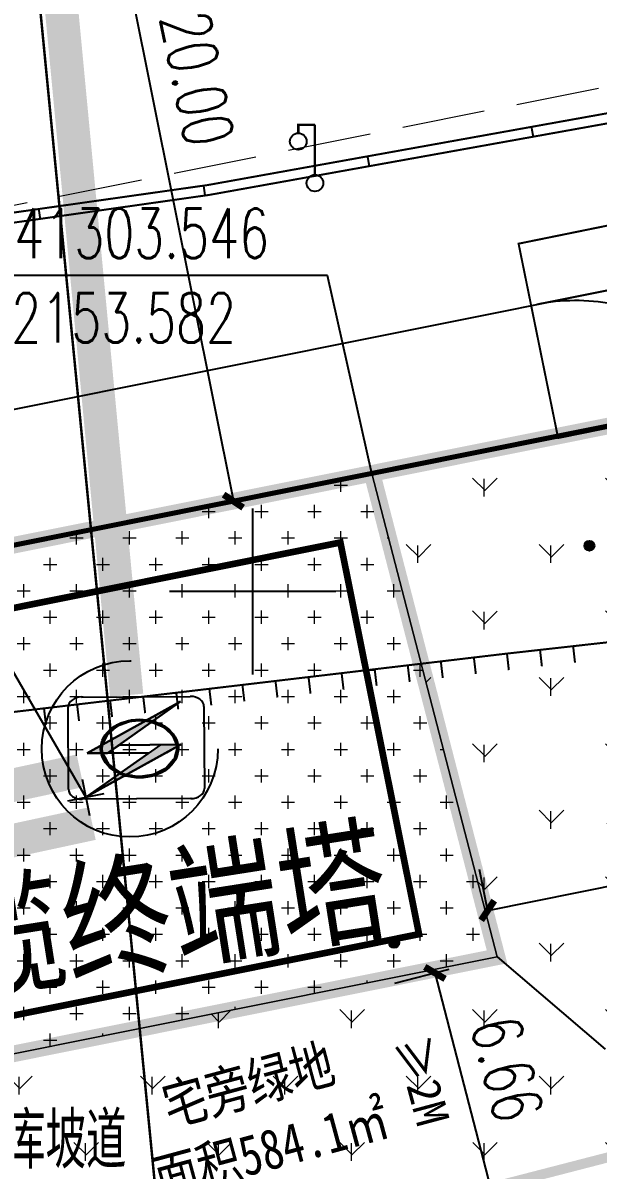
# Model space of a CAD drawing. Extents: x -83084 to 31773731, y -158416 to 241421036.
# Drawn here: x 32143.1 to 32160.37, y 241282.62 to 241317.08 of the extents above; entities that cross this region are included whole.
import ezdxf
from ezdxf.xclip import XClip

# ---------------------------------------------------------------- set-up
doc = ezdxf.new("R2010")
doc.units = 0
doc.header["$LTSCALE"] = 1000
doc.header["$MEASUREMENT"] = 0
doc.header["$XCLIPFRAME"] = 0
for name, pattern in [('10010', [0]), ('2', [0]), ('677', [0]), ('721120', [0]), ('CENTER2', [1.125, 0.75, -0.125, 0.125, -0.125]), ('DASH', [0.35, 0.25, -0.1])]:
    doc.linetypes.add(name, pattern=pattern)
for name, color, linetype, lineweight in [('110KV电缆', 6, 'DASH', 0), ('公共绿地', 63, 'Continuous', 0), ('绿地', 86, 'Continuous', 0), ('道路中线', 252, 'Continuous', 0), ('间距公式核对', 241, 'Continuous', 0)]:
    doc.layers.add(name, color=color, linetype=linetype, lineweight=lineweight)
for name, color, linetype in [('DIM_COOR', 3, 'Continuous'), ('GZ_BJT_用地界线', 1, 'Continuous'), ('GZ_BJT_绿地', 3, 'Continuous'), ('PUB_DIM', 3, 'Continuous'), ('PUB_TEXT', 7, 'Continuous'), ('Road_2', 134, 'Continuous'), ('ROOF', 4, 'Continuous'), ('sde_高压走廊保护控制线', 11, 'Continuous'), ('地库', 5, 'DASH'), ('综合技术经济指标表', 7, 'Continuous'), ('规划道路边线', 165, 'Continuous'), ('设施点', 7, 'Continuous')]:
    doc.layers.add(name, color=color, linetype=linetype)
doc.layers.add('地形', color=7, linetype='Continuous', true_color=0x323232)
doc.layers.add('建筑控制线', color=7, linetype='Continuous', true_color=0xff0505)
doc.styles.add('_TCH_DIM', font='SIMPLEX', dxfattribs={"bigfont": 'GBCBIG'})
doc.styles.add('_TCH_DIM_T3', font='SIMPLEX', dxfattribs={"width": 0.705882, "bigfont": 'GBCBIG'})
doc.styles.add('HZTXT', font='simhei.ttf')
doc.styles.add('黑体', font='simhei.ttf')
doc.dimstyles.new('_TCH_ARCH_M_M&&1', dxfattribs={"dimtxt": 1.4875, "dimasz": 0.5, "dimexe": 1.25, "dimexo": 1.5, "dimgap": 0.63125, "dimtad": 1, "dimzin": 0, "dimdsep": 46, "dimtxsty": '_TCH_DIM_T3', "dimblk": 'ARCHTICK', "dimcen": 0.09, "dimclrt": 7, "dimazin": 2, "dimtfac": 1, "dimtdec": 0, "dimtix": 1, "dimtmove": 2, "dimatfit": 3, "dimfxl": 0, "dimtolj": 1, "dimtzin": 0, "dimarcsym": 0})
pattern_1 = [(90, (0, 0), (-1.99559095, 1.99559095), [0.52916132, -3.4620203]), (45, (0, 0), (-1.99559231, 1.99559231), [0.52916132, -2.2930323]), (135, (0, 0), (-1.99559231, -1.99559231), [0.52916132, -2.2930323])]

# ---------------------------------------------------------------- blocks, each defined once
blk = doc.blocks.new('jjjg')
at = {"layer": '公共绿地'}
h = blk.add_hatch(dxfattribs=at)
h.set_pattern_fill('CROSS', color=256, scale=0.5)
h.set_pattern_definition([(0, (-31796.0198, -241027.7257), (0.79375, 0.79375), [0.396875, -1.190625]), (90, (-31795.8213, -241027.9241), (-0.79375, 0.79375), [0.396875, -1.190625])])
edge = h.paths.add_edge_path()
edge.add_line((357.562, 275.82), (361.317, 261.297))
edge.add_line((361.317, 261.297), (334.652, 255.949))
edge.add_line((334.652, 255.949), (333.542, 260.242))
edge.add_arc((343.224, 262.745), 10, 101.3421, 194.4962, ccw=False)
edge.add_line((341.257, 272.55), (357.562, 275.82))
at = {"layer": 'sde_高压走廊保护控制线', "linetype": 'DASH', "ltscale": 0.05}
blk.add_circle((350.29, 267.543), 2.645, dxfattribs=at)
at = {"layer": '建筑控制线', "color": 1, "linetype": 'CENTER2', "ltscale": 0.01, "const_width": 0.5}
for points in [[(336.982, 292.091), (359.271, 296.561), (418.192, 308.38), (427.047, 309.682), (440.681, 282.215, 0.048847), (437.845, 284.89, 0.217433), (421.674, 288.68), (357.562, 275.82), (341.257, 272.55, 0.43043)], [(341.257, 272.55), (357.562, 275.82), (421.674, 288.68, -0.217433), (437.845, 284.89, -0.048847), (440.681, 282.215), (445.195, 273.123, 0.074148), (468.473, 212.548), (486.181, 181.252, -0.182676), (488.344, 167.276, -0.284842), (473.781, 152.039), (378.233, 127.336, -0.414214), (366.048, 134.514), (335.41, 253.018), (334.652, 255.949), (333.542, 260.242, -0.43043), (341.257, 272.55, -0.099303)]]:
    blk.add_lwpolyline(points, format="xyb", dxfattribs=at)
for points in [[(437.845, 284.89, 0.217433), (421.674, 288.68), (357.562, 275.82), (361.317, 261.297), (334.652, 255.949), (366.048, 134.514, 0.414214), (378.233, 127.336), (473.781, 152.039, 0.284842), (488.344, 167.276), (464.121, 210.086, -0.088788)], [(357.562, 275.82), (361.317, 261.297), (334.652, 255.949), (333.542, 260.242, -0.43043), (341.257, 272.55)]]:
    blk.add_lwpolyline(points, format="xyb", close=True, dxfattribs=at)
blk = doc.blocks.new('64343')
blk.add_line((118.797, 163.291), (78.738, 155.256))
for centre, radius, start, end in [((79.918, 149.373), 6, 79.5407, 101.3421), ((71.977, 130.791), 12, 303, 11.2559)]:
    blk.add_arc(centre, radius, start, end)
at = {"layer": '道路中线', "linetype": 'DASH', "ltscale": 0.01}
blk.add_lwpolyline([(72.317, 69.365), (64.866, 98.069, -0.322756), (70.792, 113.328), (79.602, 119.049, 0.306952), (85.708, 133.523, -0.413773), (96.685, 149.982, 0.002361), (97.074, 150.06), (132.432, 157.153, -0.410155), (148.873, 146.37, 0.020524), (153.646, 127.897, -0.324149), (148.277, 112.373), (146.615, 111.21, 0.239356), (140.647, 100.024), (140.368, 86.167, -0.333836), (129.994, 72.927), (66.019, 55.785)], format="xyb", dxfattribs=at)
blk = doc.blocks.new('*U43')
at = {"layer": '设施点', "linetype": 'Continuous'}
for p, q in [((-1.9, 4.66), (-3.02, 4.16)), ((-1.43, 4.66), (-2.53, 4.16)), ((-1.58, 4.81), (-1.9, 4.66)), ((-1.54, 4.83), (-1.58, 4.81)), ((-1.45, 4.87), (-1.54, 4.83)), ((-1.08, 5.03), (-1.45, 4.87)), ((-1.13, 4.81), (-1.43, 4.66)), ((-0.5, 4.83), (-1.13, 4.81)), ((1.05, 5.04), (-1.08, 5.03)), ((0.82, 4.87), (-0.5, 4.83)), ((1.05, 5.03), (0.82, 4.87)), ((1.05, 5.03), (1.05, 5.04)), ((1.77, 4.81), (1.61, 4.66)), ((1.61, 4.66), (2.49, 4.16)), ((1.79, 4.83), (1.77, 4.81)), ((1.82, 4.81), (1.79, 4.83)), ((1.82, 4.81), (2.06, 4.66)), ((2.06, 4.66), (2.9, 4.16)), ((-3.38, 3.77), (-4.45, 2.58)), ((-3.11, 3.77), (-4.2, 2.58)), ((-3.28, 3.88), (-3.38, 3.77)), ((-3.18, 3.99), (-3.28, 3.88)), ((-3.02, 4.16), (-3.18, 3.99)), ((-3.01, 3.88), (-3.11, 3.77)), ((-2.9, 3.99), (-3.01, 3.88)), ((-2.53, 4.16), (-2.9, 3.99)), ((2.49, 4.16), (2.79, 3.99)), ((2.79, 3.99), (3, 3.88)), ((2.9, 4.16), (3.19, 3.99)), ((3, 3.88), (3.19, 3.77)), ((3.19, 3.99), (3.38, 3.88)), ((3.19, 3.77), (4.16, 2.58)), ((3.38, 3.88), (3.47, 3.77)), ((3.47, 3.77), (4.41, 2.58)), ((-4.52, 2.37), (-5.06, 0.73)), ((-4.29, 2.37), (-4.88, 0.73)), ((-4.5, 2.42), (-4.52, 2.37)), ((-4.46, 2.56), (-4.5, 2.42)), ((-4.45, 2.58), (-4.46, 2.56)), ((-4.27, 2.42), (-4.29, 2.37)), ((-4.22, 2.56), (-4.27, 2.42)), ((-4.2, 2.58), (-4.22, 2.56)), ((4.16, 2.58), (4.17, 2.56)), ((4.17, 2.56), (4.29, 2.42)), ((4.29, 2.42), (4.33, 2.37)), ((4.33, 2.37), (4.87, 0.73)), ((4.41, 2.58), (4.43, 2.56)), ((4.43, 2.56), (4.54, 2.42)), ((4.54, 2.42), (4.56, 2.37)), ((4.56, 2.37), (5.08, 0.73)), ((-4.99, 0.65), (-5.12, 0.56)), ((-5.12, 0.56), (-5.08, 0.65)), ((-5.06, 0.73), (-5.08, 0.65)), ((-4.88, 0.73), (-4.99, 0.65)), ((4.94, 0), (4.79, -0.75)), ((4.87, 0.73), (4.89, 0.65)), ((4.89, 0.65), (5.1, 0.65)), ((5.13, 0.4), (4.93, 0.25)), ((4.93, 0.25), (4.93, 0.2)), ((4.93, 0.2), (4.93, 0.13)), ((4.93, 0.13), (4.94, 0)), ((5.15, 0), (5, -0.75)), ((5.08, 0.73), (5.1, 0.65)), ((5.14, 0.25), (5.13, 0.4)), ((5.14, 0.25), (5.14, 0.2)), ((5.14, 0.2), (5.14, 0.13)), ((5.14, 0.13), (5.15, 0)), ((-5.09, -0.75), (-4.88, -0.75)), ((-5.09, -0.75), (-4.66, -1.86)), ((-4.88, -0.75), (-4.44, -1.86)), ((4.79, -0.75), (4.57, -1.86)), ((5, -0.75), (4.77, -1.86)), ((-4.66, -1.86), (-4.62, -1.97)), ((-4.62, -1.97), (-4.32, -2.77)), ((-4.44, -1.86), (-4.4, -1.97)), ((-4.4, -1.97), (-4.09, -2.77)), ((-4.32, -2.77), (-4.29, -2.85)), ((-4.29, -2.85), (-3.65, -3.45)), ((-4.09, -2.77), (-4, -2.85)), ((-4, -2.85), (-3.36, -3.45)), ((3.92, -2.85), (3.53, -3.45)), ((4.17, -2.85), (3.76, -3.45)), ((3.98, -2.77), (3.92, -2.85)), ((4.5, -1.97), (3.98, -2.77)), ((4.22, -2.77), (4.17, -2.85)), ((4.75, -1.97), (4.22, -2.77)), ((4.57, -1.86), (4.5, -1.97)), ((4.77, -1.86), (4.75, -1.97)), ((-3.65, -3.45), (-3.46, -3.64)), ((-3.46, -3.64), (-2.82, -4.25)), ((-3.36, -3.45), (-3.16, -3.64)), ((-3.16, -3.64), (-2.5, -4.25)), ((-2.66, -4.4), (-2.82, -4.25)), ((-2.5, -4.25), (-2.66, -4.4)), ((1.96, -4.53), (1.6, -4.61)), ((2.14, -4.4), (1.96, -4.53)), ((2.36, -4.25), (2.14, -4.4)), ((2.31, -4.53), (2.19, -4.61)), ((2.49, -4.4), (2.31, -4.53)), ((3.26, -3.64), (2.36, -4.25)), ((2.72, -4.25), (2.49, -4.4)), ((3.64, -3.64), (2.72, -4.25)), ((3.53, -3.45), (3.26, -3.64)), ((3.76, -3.45), (3.64, -3.64)), ((-1.77, -4.61), (-1.97, -4.75)), ((-1.97, -4.75), (-1.97, -4.75)), ((-1.97, -4.75), (-1.06, -4.93)), ((-0.93, -4.75), (-1.77, -4.61)), ((0, -5.15), (-1.06, -4.93)), ((-0.93, -4.75), (-0.93, -4.75)), ((-0.93, -4.75), (0.1, -4.93)), ((1.06, -4.93), (0, -5.15)), ((0.93, -4.75), (0.1, -4.93)), ((1.6, -4.61), (0.93, -4.75)), ((0.93, -4.75), (0.93, -4.75)), ((1.97, -4.75), (1.06, -4.93)), ((2.19, -4.61), (1.97, -4.75)), ((1.97, -4.75), (1.97, -4.75))]:
    blk.add_line(p, q, dxfattribs=at)
for points in [[(-1.9, 4.66), (-3.02, 4.16), (-2.53, 4.16)], [(-1.58, 4.81), (-1.9, 4.66), (-1.43, 4.66)], [(-1.54, 4.83), (-1.58, 4.81), (-1.13, 4.81)], [(-1.45, 4.87), (-1.54, 4.83), (-0.5, 4.83)], [(-1.08, 5.03), (-1.45, 4.87), (0.82, 4.87)], [(1.05, 5.04), (-1.08, 5.03), (1.05, 5.03)], [(1.77, 4.81), (1.61, 4.66), (2.06, 4.66)], [(1.61, 4.66), (2.49, 4.16), (2.9, 4.16)], [(1.79, 4.83), (1.77, 4.81), (1.82, 4.81)], [(-3.38, 3.77), (-4.45, 2.58), (-4.2, 2.58)], [(-3.28, 3.88), (-3.38, 3.77), (-3.11, 3.77)], [(-3.18, 3.99), (-3.28, 3.88), (-3.01, 3.88)], [(-3.02, 4.16), (-3.18, 3.99), (-2.9, 3.99)], [(2.49, 4.16), (2.79, 3.99), (3.19, 3.99)], [(2.79, 3.99), (3, 3.88), (3.38, 3.88)], [(3, 3.88), (3.19, 3.77), (3.47, 3.77)], [(3.19, 3.77), (4.16, 2.58), (4.41, 2.58)], [(-4.52, 2.37), (-5.06, 0.73), (-4.88, 0.73)], [(-4.5, 2.42), (-4.52, 2.37), (-4.29, 2.37)], [(-4.46, 2.56), (-4.5, 2.42), (-4.27, 2.42)], [(-4.45, 2.58), (-4.46, 2.56), (-4.22, 2.56)], [(4.16, 2.58), (4.17, 2.56), (4.43, 2.56)], [(4.17, 2.56), (4.29, 2.42), (4.54, 2.42)], [(4.29, 2.42), (4.33, 2.37), (4.56, 2.37)], [(4.33, 2.37), (4.87, 0.73), (5.08, 0.73)], [(-5.06, 0.73), (-5.08, 0.65), (-4.99, 0.65)], [(4.94, 0), (4.79, -0.75), (5, -0.75)], [(4.87, 0.73), (4.89, 0.65), (5.1, 0.65)], [(4.89, 0.65), (4.89, 0.65), (5.1, 0.65)], [(5.13, 0.4), (4.93, 0.25), (5.14, 0.25)], [(4.93, 0.25), (4.93, 0.2), (5.14, 0.2)], [(4.93, 0.2), (4.93, 0.13), (5.14, 0.13)], [(4.93, 0.13), (4.94, 0), (5.15, 0)], [(-5.09, -0.75), (-5.09, -0.75), (-4.88, -0.75)], [(-5.09, -0.75), (-4.66, -1.86), (-4.44, -1.86)], [(4.79, -0.75), (4.57, -1.86), (4.77, -1.86)], [(-4.66, -1.86), (-4.62, -1.97), (-4.4, -1.97)], [(-4.62, -1.97), (-4.32, -2.77), (-4.09, -2.77)], [(-4.32, -2.77), (-4.29, -2.85), (-4, -2.85)], [(-4.29, -2.85), (-3.65, -3.45), (-3.36, -3.45)], [(3.92, -2.85), (3.53, -3.45), (3.76, -3.45)], [(3.98, -2.77), (3.92, -2.85), (4.17, -2.85)], [(4.5, -1.97), (3.98, -2.77), (4.22, -2.77)], [(4.57, -1.86), (4.5, -1.97), (4.75, -1.97)], [(-3.65, -3.45), (-3.46, -3.64), (-3.16, -3.64)], [(-3.46, -3.64), (-2.82, -4.25), (-2.5, -4.25)], [(1.96, -4.53), (1.6, -4.61), (2.19, -4.61)], [(2.14, -4.4), (1.96, -4.53), (2.31, -4.53)], [(2.36, -4.25), (2.14, -4.4), (2.49, -4.4)], [(3.26, -3.64), (2.36, -4.25), (2.72, -4.25)], [(3.53, -3.45), (3.26, -3.64), (3.64, -3.64)], [(-1.77, -4.61), (-1.97, -4.75), (-0.93, -4.75)], [(-1.97, -4.75), (-1.97, -4.75), (-0.93, -4.75)], [(-1.97, -4.75), (-1.06, -4.93), (0.1, -4.93)], [(0.93, -4.75), (0.1, -4.93), (1.06, -4.93)], [(1.6, -4.61), (0.93, -4.75), (1.97, -4.75)], [(0.93, -4.75), (0.93, -4.75), (1.97, -4.75)]]:
    blk.add_solid(points, dxfattribs=at)
at = {"layer": '设施点', "linetype": 'Continuous', "extrusion": (0, 0, -1)}
for points in [[(1.9, 4.66), (1.43, 4.66), (2.53, 4.16)], [(1.58, 4.81), (1.13, 4.81), (1.43, 4.66)], [(1.54, 4.83), (0.5, 4.83), (1.13, 4.81)], [(1.45, 4.87), (-0.82, 4.87), (0.5, 4.83)], [(1.08, 5.03), (-1.05, 5.03), (-0.82, 4.87)], [(-1.61, 4.66), (-2.06, 4.66), (-2.9, 4.16)], [(-1.77, 4.81), (-1.82, 4.81), (-2.06, 4.66)], [(3.38, 3.77), (3.11, 3.77), (4.2, 2.58)], [(3.28, 3.88), (3.01, 3.88), (3.11, 3.77)], [(3.18, 3.99), (2.9, 3.99), (3.01, 3.88)], [(3.02, 4.16), (2.53, 4.16), (2.9, 3.99)], [(-2.49, 4.16), (-2.9, 4.16), (-3.19, 3.99)], [(-2.79, 3.99), (-3.19, 3.99), (-3.38, 3.88)], [(-3, 3.88), (-3.38, 3.88), (-3.47, 3.77)], [(-3.19, 3.77), (-3.47, 3.77), (-4.41, 2.58)], [(4.52, 2.37), (4.29, 2.37), (4.88, 0.73)], [(4.5, 2.42), (4.27, 2.42), (4.29, 2.37)], [(4.46, 2.56), (4.22, 2.56), (4.27, 2.42)], [(4.45, 2.58), (4.2, 2.58), (4.22, 2.56)], [(-4.16, 2.58), (-4.41, 2.58), (-4.43, 2.56)], [(-4.17, 2.56), (-4.43, 2.56), (-4.54, 2.42)], [(-4.29, 2.42), (-4.54, 2.42), (-4.56, 2.37)], [(-4.33, 2.37), (-4.56, 2.37), (-5.08, 0.73)], [(5.08, 0.65), (4.99, 0.65), (5.12, 0.56)], [(5.06, 0.73), (4.88, 0.73), (4.99, 0.65)], [(-4.87, 0.73), (-5.08, 0.73), (-5.1, 0.65)], [(-4.93, 0.25), (-5.14, 0.25), (-5.14, 0.2)], [(-4.93, 0.2), (-5.14, 0.2), (-5.14, 0.13)], [(-4.93, 0.13), (-5.14, 0.13), (-5.15, 0)], [(-4.94, 0), (-5.15, 0), (-5, -0.75)], [(5.09, -0.75), (4.88, -0.75), (4.44, -1.86)], [(-4.79, -0.75), (-5, -0.75), (-4.77, -1.86)], [(4.66, -1.86), (4.44, -1.86), (4.4, -1.97)], [(4.62, -1.97), (4.4, -1.97), (4.09, -2.77)], [(4.32, -2.77), (4.09, -2.77), (4, -2.85)], [(4.29, -2.85), (4, -2.85), (3.36, -3.45)], [(-3.92, -2.85), (-4.17, -2.85), (-3.76, -3.45)], [(-3.98, -2.77), (-4.22, -2.77), (-4.17, -2.85)], [(-4.5, -1.97), (-4.75, -1.97), (-4.22, -2.77)], [(-4.57, -1.86), (-4.77, -1.86), (-4.75, -1.97)], [(3.65, -3.45), (3.36, -3.45), (3.16, -3.64)], [(3.46, -3.64), (3.16, -3.64), (2.5, -4.25)], [(2.82, -4.25), (2.5, -4.25), (2.66, -4.4)], [(-1.96, -4.53), (-2.31, -4.53), (-2.19, -4.61)], [(-2.14, -4.4), (-2.49, -4.4), (-2.31, -4.53)], [(-2.36, -4.25), (-2.72, -4.25), (-2.49, -4.4)], [(-3.26, -3.64), (-3.64, -3.64), (-2.72, -4.25)], [(-3.53, -3.45), (-3.76, -3.45), (-3.64, -3.64)], [(1.97, -4.75), (0.93, -4.75), (0.93, -4.75)], [(1.97, -4.75), (0.93, -4.75), (-0.1, -4.93)], [(1.06, -4.93), (-1.06, -4.93), (0, -5.15)], [(-0.93, -4.75), (-1.97, -4.75), (-1.97, -4.75)], [(-0.93, -4.75), (-1.97, -4.75), (-1.06, -4.93)], [(-1.6, -4.61), (-2.19, -4.61), (-1.97, -4.75)]]:
    blk.add_solid(points, dxfattribs=at)
blk = doc.blocks.new('*U44')
at = {"layer": '设施点', "linetype": 'Continuous'}
for p, q in [((5.48, 8.25), (-4.99, 0.65)), ((-2.71, 0.65), (5.48, 8.25)), ((-4.99, 0.65), (-6.91, -0.75)), ((-2.71, 0.65), (-4.22, -0.75)), ((2.79, 0.65), (1.28, -0.75)), ((2.79, 0.65), (5.48, 0.65)), ((5.48, 0.65), (3.55, -0.75)), ((-6.91, -0.75), (-4.22, -0.75)), ((3.55, -0.75), (-6.91, -8.35)), ((-6.91, -8.35), (1.28, -0.75))]:
    blk.add_line(p, q, dxfattribs=at)
for points in [[(5.48, 8.25), (-4.99, 0.65), (-2.71, 0.65)], [(-4.99, 0.65), (-6.91, -0.75), (-4.22, -0.75)], [(2.79, 0.65), (1.28, -0.75), (3.55, -0.75)], [(2.79, 0.65), (2.79, 0.65), (5.48, 0.65)], [(-6.91, -0.75), (-6.91, -0.75), (-4.22, -0.75)]]:
    blk.add_solid(points, dxfattribs=at)
at = {"layer": '设施点', "linetype": 'Continuous', "extrusion": (0, 0, -1)}
for points in [[(4.99, 0.65), (2.71, 0.65), (4.22, -0.75)], [(-2.79, 0.65), (-5.48, 0.65), (-3.55, -0.75)], [(-1.28, -0.75), (-3.55, -0.75), (6.91, -8.35)]]:
    blk.add_solid(points, dxfattribs=at)
blk = doc.blocks.new('365')
at = {"layer": '设施点'}
for p, q in [((461016.122, 2582241.368), (461017.657, 2582241.368)), ((461017.519, 2582241.297), (461016.198, 2582240.575)), ((461016.198, 2582240.575), (461017.519, 2582241.297)), ((461016.484, 2582240.575), (461017.519, 2582241.297)), ((461017.519, 2582241.297), (461016.645, 2582240.687)), ((461015.93, 2582240.068), (461015.93, 2582241.224)), ((461017.849, 2582241.224), (461017.849, 2582240.068)), ((461017.232, 2582240.687), (461016.198, 2582239.965)), ((461016.198, 2582239.965), (461017.519, 2582240.687)), ((461017.519, 2582240.687), (461016.198, 2582239.965)), ((461016.645, 2582240.687), (461017.519, 2582240.687)), ((461017.519, 2582240.687), (461016.645, 2582240.687)), ((461016.645, 2582240.687), (461017.519, 2582240.687)), ((461016.198, 2582240.575), (461017.071, 2582240.575)), ((461016.198, 2582240.575), (461017.071, 2582240.575)), ((461017.071, 2582240.575), (461016.198, 2582240.575)), ((461016.198, 2582239.965), (461017.071, 2582240.575)), ((461016.484, 2582240.575), (461017.071, 2582240.575)), ((461017.657, 2582239.924), (461016.122, 2582239.924)), ((461017.661, 2582239.924), (461016.125, 2582239.924))]:
    blk.add_line(p, q, dxfattribs=at)
for centre, major_axis, start_param, end_param in [((461016.122, 2582241.224), (-0.192, 0), 4.712389, 6.283185), ((461017.657, 2582241.224), (-0.192, 0), 3.141593, 4.712389), ((461016.935, 2582240.635), (-0.549, 0), 3.141593, 9.424778), ((461016.935, 2582240.635), (0.526, 0), 0, 6.283185), ((461016.122, 2582240.068), (-0.192, 0), 0, 1.570796), ((461017.657, 2582240.068), (-0.192, 0), 1.570796, 3.141593)]:
    blk.add_ellipse(centre, major_axis=major_axis, ratio=0.752749, start_param=start_param, end_param=end_param, dxfattribs=at)
at = {"layer": '设施点', "linetype": 'Continuous', "xscale": 0.1066460691245213, "yscale": 0.08027770747044048, "zscale": 0.1066460691245213, "rotation": 359.9999999381657}
for name in ['*U44', '*U43']:
    blk.add_blockref(name, (461016.935, 2582240.635), dxfattribs=at)
blk = doc.blocks.new('85212001')
at = {"color": 0, "linetype": 'Continuous', "lineweight": -3, "const_width": 0.12}
blk.add_lwpolyline([(0, 0), (0, 1)], dxfattribs=at)
blk = doc.blocks.new('332')
at = {"color": 0, "linetype": 'Continuous', "lineweight": -3, "const_width": 0.15}
for points in [[(0, 3.5), (-1, 3.5), (-1, 3)], [(0, 0.5), (0, 3.5)]]:
    blk.add_lwpolyline(points, dxfattribs=at)
at = {"color": 0, "linetype": 'Continuous', "lineweight": -3}
for centre in [(-1, 2.5), (0, 0)]:
    blk.add_circle(centre, 0.5, dxfattribs=at)
blk = doc.blocks.new('904')
at = {"linetype": '2'}
h = blk.add_hatch(color=0, dxfattribs=at)
edge = h.paths.add_edge_path(flags=0)
edge.add_arc((0, 0), 0.3, 0, 360)
at = {"color": 0, "linetype": 'Continuous', "lineweight": -3}
for radius in [0.3, 0.15]:
    blk.add_circle((0, 0), radius, dxfattribs=at)
blk = doc.blocks.new('ysdx12')
at = {"layer": '地形', "linetype": 'Continuous', "lineweight": -3, "ltscale": 0.5}
for points, const_width in [([(134.858, 44.336), (115.689, 240.793)], 0.075), ([(270.398, 78.505), (247.182, 120.681), (236.579, 142.65), (212.663, 195.606), (195.565, 200.655), (176.133, 205.239), (124.57, 195.972), (77.42, 189.285)], 0.06), ([(270.135, 78.361), (246.915, 120.544), (236.307, 142.523), (212.446, 195.357), (195.488, 200.365), (176.125, 204.933), (124.618, 195.676), (77.462, 188.988)], 0.06), ([(134.299, 197.721), (134.352, 197.425)], 0.06), ([(129.377, 196.836), (129.43, 196.541)], 0.06), ([(124.455, 195.956), (124.497, 195.659)], 0.06), ([(119.504, 195.254), (119.546, 194.957)], 0.06), ([(170.749, 185.101), (168.092, 185.206), (163.035, 185.014), (152.029, 183.967), (133.558, 181.899), (106.592, 178.707)], 0.06)]:
    blk.add_lwpolyline(points, dxfattribs=dict(at, const_width=const_width))
at = {"layer": '地形', "linetype": '677', "lineweight": -3, "ltscale": 0.5, "const_width": 0.06}
blk.add_lwpolyline([(270.398, 78.505), (247.182, 120.681), (236.579, 142.65), (212.663, 195.606), (195.565, 200.655), (176.133, 205.239), (124.57, 195.972), (77.42, 189.285)], dxfattribs=at)
at = {"layer": '地形', "linetype": '721120', "lineweight": -3, "ltscale": 0.5, "const_width": 0.15}
blk.add_lwpolyline([(113.205, 184.043), (129.51, 187.313), (193.622, 200.173)], dxfattribs=at)
at = {"layer": '地形', "linetype": 'Continuous', "lineweight": -3, "ltscale": 0.5, "const_width": 0.06}
blk.add_lwpolyline([(135.099, 188.375), (155.67, 192.56), (154.483, 198.397), (133.912, 194.212)], close=True, dxfattribs=at)
at = {"layer": '地形', "linetype": '10010', "lineweight": -3, "ltscale": 0.5, "const_width": 0.06}
for points in [[(125.928, 181.267), (125.928, 186.267)], [(123.428, 183.767), (128.428, 183.767)]]:
    blk.add_lwpolyline(points, dxfattribs=at)
at = {"layer": '地形', "linetype": 'Continuous', "xscale": 0.5, "yscale": 0.5}
for name, p in [('332', (127.796, 196.033)), ('904', (136.038, 185.14)), ('904', (130.174, 173.21))]:
    blk.add_blockref(name, p, dxfattribs=at)
at = {"layer": '地形', "linetype": 'Continuous'}
for p, xscale, yscale, rotation in [((133.564, 181.899), 0.5000000000000007, 0.5000000000000007, 186.3895513548549), ((134.557, 182.011), 0.5000000000000007, 0.5000000000000007, 186.3895513548549), ((135.551, 182.122), 0.5000000000000007, 0.5000000000000007, 186.3895513548549), ((131.577, 181.664), 0.5, 0.5, 186.7498574939514), ((132.57, 181.782), 0.5, 0.5, 186.7498574939514), ((128.598, 181.312), 0.5, 0.5, 186.7498574939514), ((129.591, 181.429), 0.5, 0.5, 186.7498574939514), ((130.584, 181.547), 0.5, 0.5, 186.7498574939514), ((125.619, 180.959), 0.5, 0.5, 186.7498574939514), ((126.612, 181.077), 0.5, 0.5, 186.7498574939514), ((127.605, 181.194), 0.5, 0.5, 186.7498574939514), ((122.64, 180.607), 0.5, 0.5, 186.7498574939514), ((123.633, 180.724), 0.5, 0.5, 186.7498574939514), ((124.626, 180.842), 0.5, 0.5, 186.7498574939514), ((119.661, 180.254), 0.5, 0.5, 186.7498574939514), ((120.654, 180.371), 0.5, 0.5, 186.7498574939514), ((121.647, 180.489), 0.5, 0.5, 186.7498574939514)]:
    blk.add_blockref('85212001', p, dxfattribs=dict(at, xscale=xscale, yscale=yscale, rotation=rotation))
blk = doc.blocks.new('afghw')
for p, q in [((-0.109, 0.546), (0.109, -0.546)), ((-0.546, -0.109), (0.546, 0.109))]:
    blk.add_line(p, q)
at = {"ltscale": 10, "const_width": 0.2}
blk.add_lwpolyline([(-7.644, -7.653), (10.004, -4.113), (7.644, 7.653), (-10.004, 4.113)], close=True, dxfattribs=at)
blk = doc.blocks.new('adfgaw')
at = {"layer": '110KV电缆', "ltscale": 0.03, "const_width": 1}
for points in [[(-13.685, 135.394), (-0.747, -0.951)], [(-2.143, -3.219), (-23.383, -7.79)], [(-1.782, -4.806), (-19.603, -8.641)]]:
    blk.add_lwpolyline(points, dxfattribs=at)
at = {"layer": 'DIM_COOR', "color": 3}
blk.add_line((-1.972, -4.015), (-10.735, 11.115), dxfattribs=at)
at = {"layer": 'ROOF'}
blk.add_blockref('afghw', (-1.972, -4.015), dxfattribs=at)
at = {"layer": 'PUB_TEXT', "style": '黑体', "width": 0.8}
blk.add_text('电缆终端塔', height=3, rotation=8.9249, dxfattribs=at).set_placement((-8.905, -10.417))
blk = doc.blocks.new('_ArchTick')
at = {"color": 0, "linetype": 'ByBlock', "const_width": 0.4}
blk.add_lwpolyline([(-0.5, -0.5), (0.5, 0.5)], dxfattribs=at)
blk = doc.blocks.new('*D188')
at = {"layer": 'Defpoints', "color": 0, "transparency": 16777216}
for p in [(75.666, 163.49), (82.354, 144.434), (79.599, 143.881)]:
    blk.add_point(p, dxfattribs=at)
at = {"layer": 'PUB_DIM', "color": 0, "lineweight": -2, "transparency": 16777216}
for p, q in [((77.137, 163.785), (79.646, 164.289)), ((78.421, 164.043), (82.354, 144.434)), ((81.07, 144.176), (83.579, 144.679))]:
    blk.add_line(p, q, dxfattribs=at)
at = {"layer": 'PUB_DIM', "color": 0, "lineweight": -2, "transparency": 16777216, "xscale": 0.5, "yscale": 0.5, "zscale": 0.5}
for p, rotation in [((78.421, 164.043), 101.3421496037128), ((82.354, 144.434), 281.3421496037128)]:
    blk.add_blockref('_ArchTick', p, dxfattribs=dict(at, rotation=rotation))
at = {"layer": 'PUB_DIM', "color": 7, "transparency": 16777216, "insert": (81.269, 157.126), "char_height": 1.4875, "attachment_point": 5, "rotation": 281.3421, "style": '_TCH_DIM_T3'}
blk.add_mtext('\\A1;20.00', dxfattribs=at)
blk = doc.blocks.new('*D250')
at = {"layer": 'Defpoints', "color": 0, "transparency": 16777216}
for p in [(90.272, 130.746), (91.94, 124.293), (90.075, 123.811)]:
    blk.add_point(p, dxfattribs=at)
at = {"layer": 'PUB_DIM', "color": 0, "lineweight": -2, "transparency": 16777216}
for p, q in [((88.82, 130.37), (87.196, 129.95)), ((88.407, 130.263), (90.075, 123.811)), ((90.488, 123.918), (88.865, 123.498))]:
    blk.add_line(p, q, dxfattribs=at)
at = {"layer": 'PUB_DIM', "color": 0, "lineweight": -2, "transparency": 16777216, "xscale": 0.5, "yscale": 0.5, "zscale": 0.5}
for p, rotation in [((88.407, 130.263), 104.4961532896043), ((90.075, 123.811), 284.4961532896043)]:
    blk.add_blockref('_ArchTick', p, dxfattribs=dict(at, rotation=rotation))
at = {"layer": 'PUB_DIM', "color": 7, "transparency": 16777216, "insert": (90.572, 127.381), "char_height": 1.4875, "attachment_point": 5, "rotation": 284.4962, "style": '_TCH_DIM_T3'}
blk.add_mtext('\\A1;6.66', dxfattribs=at)
blk = doc.blocks.new('*D251')
at = {"layer": 'Defpoints', "color": 0, "transparency": 16777216}
for p in [(101.347, 134.418), (101.627, 133.023), (90.272, 130.746)]:
    blk.add_point(p, dxfattribs=at)
at = {"layer": 'PUB_DIM', "color": 0, "lineweight": -2, "transparency": 16777216}
for p, q in [((101.332, 134.494), (101.101, 135.644)), ((89.992, 132.141), (101.347, 134.418)), ((89.977, 132.216), (89.746, 133.366))]:
    blk.add_line(p, q, dxfattribs=at)
at = {"layer": 'PUB_DIM', "color": 0, "lineweight": -2, "transparency": 16777216, "xscale": 0.5, "yscale": 0.5, "zscale": 0.5}
for p, rotation in [((101.347, 134.418), 11.34214960189405), ((89.992, 132.141), 191.342149601894)]:
    blk.add_blockref('_ArchTick', p, dxfattribs=dict(at, rotation=rotation))
at = {"layer": 'PUB_DIM', "color": 7, "transparency": 16777216, "insert": (95.399, 134.628), "char_height": 1.4875, "attachment_point": 5, "rotation": 11.3421, "style": '_TCH_DIM_T3'}
blk.add_mtext('\\A1;11.58', dxfattribs=at)
blk = doc.blocks.new('2334223')
at = {"layer": '道路中线', "linetype": 'DASH', "ltscale": 0.01}
blk.add_lwpolyline([(103.259, 18.634), (95.809, 47.338, -0.322756), (101.735, 62.597), (110.544, 68.318, 0.306952), (116.65, 82.792, -0.413773), (127.627, 99.251, 0.002361), (128.016, 99.329), (163.375, 106.421, -0.410155), (179.815, 95.638, 0.020524), (184.589, 77.166, -0.324149), (179.219, 61.642), (177.557, 60.478, 0.239356), (171.59, 49.293), (171.31, 35.436, -0.333836), (160.936, 22.195), (96.961, 5.053)], format="xyb", dxfattribs=at)
blk = doc.blocks.new('ghdlbx')
at = {"layer": '规划道路边线', "linetype": '721120', "lineweight": -3, "ltscale": 0.5, "const_width": 0.15}
blk.add_lwpolyline([(113.205, 184.043), (129.51, 187.313), (193.622, 200.173)], dxfattribs=at)
at = {"layer": '道路中线', "linetype": 'DASH', "ltscale": 0.01}
blk.add_line((232.401, 218.151), (90.519, 189.691), dxfattribs=at)
blk = doc.blocks.new('zbyd')
at = {"layer": 'DIM_COOR', "color": 3}
for p, q in [((-158.468, 138.9), (-170.843, 138.9)), ((-157.132, 132.961), (-158.468, 138.9)), ((-153.377, 118.438), (-150.125, 115.665))]:
    blk.add_line(p, q, dxfattribs=at)
at = {"layer": 'PUB_TEXT', "style": '_TCH_DIM', "width": 0.705882}
for s, p in [('X=241303.546', (-170.843, 139.425)), ('Y=32153.582', (-170.843, 136.887))]:
    blk.add_text(s, height=1.4875, dxfattribs=at).set_placement(p)
at = {"layer": 'PUB_TEXT', "style": '_TCH_DIM'}
blk.add_text('地库坡道', height=1.6879, rotation=360, dxfattribs=at).set_placement((-169.367, 112.078))
blk = doc.blocks.new('cc')
at = {"layer": '间距公式核对', "style": 'HZTXT'}
blk.add_text('≥2M', height=1, rotation=284.9778, dxfattribs=at).set_placement((87.192, 128.213))
at = {"layer": 'PUB_DIM'}
dim = blk.add_linear_dim(base=(82.354, 144.434), p1=(75.666, 163.49), p2=(79.599, 143.881), angle=281.3421, dimstyle='_TCH_ARCH_M_M&&1', dxfattribs=at)
dim.commit()
dim.dimension.update_dxf_attribs({"geometry": '*D188', "text_midpoint": (81.269, 157.126), "dimtype": 129})
at = {"layer": 'PUB_DIM', "color": 31}
for p1, p2, distance, picture, middle in [((90.272, 130.746), (101.627, 133.023), 1.423, '*D251', (95.399, 134.628)), ((90.272, 130.7456), (91.9402, 124.293), -1.9267, '*D250', (90.572, 127.3812))]:
    dim = blk.add_aligned_dim(p1=p1, p2=p2, distance=distance, dimstyle='_TCH_ARCH_M_M&&1', dxfattribs=at)
    dim.commit()
    dim.dimension.update_dxf_attribs({"geometry": picture, "text_midpoint": middle})

msp = doc.modelspace()

# ---------------------------------------------------------------- linework, layer by layer
at = {"layer": 'GZ_BJT_用地界线', "linetype": 'CENTER2', "lineweight": 0}
msp.add_lwpolyline([(32133.002, 241319.816), (32155.29, 241324.287), (32214.212, 241336.106), (32223.067, 241337.408), (32236.701, 241309.941, 0.048847), (32233.865, 241312.615, 0.217433), (32217.694, 241316.406), (32153.582, 241303.546), (32137.277, 241300.275, 0.43043)], format="xyb", dxfattribs=at)
at = {"layer": 'GZ_BJT_用地界线', "lineweight": 0}
msp.add_lwpolyline([(32233.865, 241312.615, 0.217433), (32217.694, 241316.406), (32153.582, 241303.546), (32157.337, 241289.023), (32130.672, 241283.674), (32162.068, 241162.24, 0.414214), (32174.253, 241155.062), (32269.801, 241179.765, 0.284842), (32284.364, 241195.002), (32260.141, 241237.812, -0.088788)], format="xyb", close=True, dxfattribs=at)
msp.add_lwpolyline([(32233.865, 241312.615, 0.217433), (32217.694, 241316.406), (32153.582, 241303.546), (32157.337, 241289.023), (32130.672, 241283.674), (32162.068, 241162.24, 0.414214), (32174.253, 241155.062), (32269.801, 241179.765, 0.284842), (32284.364, 241195.002), (32260.141, 241237.812, -0.088788)], format="xyb", close=True, dxfattribs=at)
at = {"layer": 'GZ_BJT_用地界线', "linetype": 'CENTER2', "lineweight": 0}
msp.add_lwpolyline([(32153.582, 241303.546), (32157.337, 241289.023), (32130.672, 241283.674), (32129.562, 241287.968, -0.43043), (32137.277, 241300.275)], format="xyb", close=True, dxfattribs=at)
at = {"layer": 'Road_2'}
msp.add_line((32136.49, 241304.197), (32170.366, 241310.992), dxfattribs=at)

# ---------------------------------------------------------------- block references
at = {"layer": 'PUB_TEXT'}
ref = msp.add_blockref('jjjg', (31796.02, 241027.726), dxfattribs=at)
XClip(ref).set_block_clipping_path([(-13.0000000003, -5.0000000001), (531.4999999997, 405.4999999999)])
at = {"layer": 'Road_2'}
msp.add_blockref('64343', (32079.791, 241153.362), dxfattribs=at)
at = {"layer": '综合技术经济指标表', "xscale": 2.127067973752254, "yscale": 2.127067973752254, "zscale": 2.127067973752254, "rotation": 0.3337744890725021}
msp.add_blockref('365', (-916454.349, -5256925.379, -0.007), dxfattribs=at)

# ---------------------------------------------------------------- next in the draw order: block references
ref = msp.add_blockref('ysdx12', (32024.072, 241116.233))
XClip(ref).set_block_clipping_path([(-272.4682125144, -93.5070921242), (303.3494281587, 310.7769526536)])

# ---------------------------------------------------------------- next in the draw order: hatches: boundary and pattern name
at = {"layer": '绿地'}
h = msp.add_hatch(dxfattribs=at)
h.set_pattern_fill('GRASS', color=256)
h.set_pattern_definition(pattern_1)
edge = h.paths.add_edge_path()
edge.add_line((32135.932, 241263.332), (32130.672, 241283.674))
edge.add_line((32130.672, 241283.674), (32157.337, 241289.023))
edge.add_line((32157.337, 241289.023), (32153.582, 241303.546))
edge.add_line((32153.582, 241303.546), (32170.286, 241306.897))
edge.add_line((32170.286, 241306.897), (32170.758, 241304.544))
edge.add_line((32170.758, 241304.544), (32188.407, 241308.084))
edge.add_line((32188.407, 241308.084), (32187.935, 241310.437))
edge.add_arc((32188.168, 241309.107), 1.35, -78.6494, 99.9464, ccw=False)
edge.add_line((32188.434, 241307.783), (32176.082, 241305.305))
edge.add_arc((32179.229, 241289.618), 16, 101.3421, 191.2559)
edge.add_arc((32151.767, 241284.153), 12, -53.5679, 11.2559, ccw=False)
edge.add_line((32158.894, 241274.498), (32154.595, 241275.256))
edge.add_line((32154.595, 241275.256), (32142.562, 241266.831))
edge.add_line((32142.562, 241266.831), (32139.579, 241249.915))
edge.add_line((32139.579, 241249.915), (32142.688, 241237.957))
edge.add_line((32142.688, 241237.957), (32146.251, 241237.328))
edge.add_line((32146.251, 241237.328), (32148.89, 241227.06))
edge.add_arc((32147.922, 241226.809), 1, -63.5105, 14.4962, ccw=False)
edge.add_line((32148.368, 241225.914), (32148.108, 241225.824))
edge.add_line((32148.108, 241225.824), (32145.104, 241237.442))
edge.add_line((32145.104, 241237.442), (32142.78, 241236.842))
edge.add_line((32142.78, 241236.842), (32137.376, 241257.744))
edge.add_arc((32133.051, 241264.477), 8.003, 302.7194, 374.1677)
edge.add_line((32140.81, 241266.435), (32140.382, 241268.09))
edge.add_arc((32144.739, 241269.217), 4.5, 104.5523, 194.4962, ccw=False)
edge.add_line((32143.608, 241273.572), (32146.107, 241274.221))
edge.add_line((32146.107, 241274.221), (32146.182, 241273.931))
edge.add_line((32146.182, 241273.931), (32160.216, 241277.574))
edge.add_line((32160.216, 241277.574), (32158.933, 241282.51))
edge.add_line((32158.933, 241282.51), (32144.901, 241278.867))
edge.add_line((32144.901, 241278.867), (32144.976, 241278.577))
edge.add_line((32144.976, 241278.577), (32142.477, 241277.928))
edge.add_arc((32144.739, 241269.217), 9, 104.5519, 194.4962)
edge.add_line((32136.025, 241266.964), (32136.192, 241266.32))
edge.add_arc((32131.835, 241265.194), 4.5, -24.4463, 14.4962, ccw=False)
h = msp.add_hatch(dxfattribs=at)
h.set_pattern_fill('GRASS', color=256)
h.set_pattern_definition(pattern_1)
edge = h.paths.add_edge_path()
edge.add_line((32161.41, 241260.853), (32153.462, 241262.255))
edge.add_line((32153.462, 241262.255), (32151.691, 241261.015))
edge.add_line((32151.691, 241261.015), (32149.805, 241250.321))
edge.add_line((32149.805, 241250.321), (32150.195, 241248.818))
edge.add_line((32150.195, 241248.818), (32157.685, 241247.497))
edge.add_line((32157.685, 241247.497), (32155.601, 241235.68))
edge.add_line((32155.601, 241235.68), (32150.582, 241236.565))
edge.add_line((32150.582, 241236.565), (32153.036, 241227.099))
edge.add_line((32153.036, 241227.099), (32154.014, 241227.351))
edge.add_line((32154.014, 241227.351), (32153.388, 241229.772))
edge.add_line((32153.388, 241229.772), (32159.197, 241231.274))
edge.add_line((32159.197, 241231.274), (32163.179, 241215.872))
edge.add_line((32163.179, 241215.872), (32168.524, 241217.304))
edge.add_line((32168.524, 241217.304), (32164.685, 241231.628))
edge.add_line((32164.685, 241231.628), (32165.382, 241235.58))
edge.add_line((32165.382, 241235.58), (32161.886, 241236.196))
edge.add_line((32161.886, 241236.196), (32162.112, 241237.477))
edge.add_line((32162.112, 241237.477), (32157.188, 241238.345))
edge.add_line((32157.188, 241238.345), (32158.447, 241245.485))
edge.add_line((32158.447, 241245.485), (32160.072, 241245.198))
edge.add_line((32160.072, 241245.198), (32160.584, 241248.103))
edge.add_line((32160.584, 241248.103), (32159.796, 241248.242))
edge.add_line((32159.796, 241248.242), (32159.709, 241247.749))
edge.add_line((32159.709, 241247.749), (32153.21, 241248.897))
edge.add_line((32153.21, 241248.897), (32155.067, 241259.433))
edge.add_line((32155.067, 241259.433), (32160.878, 241258.409))
edge.add_line((32160.878, 241258.409), (32161.242, 241260.477))
edge.add_line((32161.242, 241260.477), (32165.182, 241259.782))
edge.add_line((32165.182, 241259.782), (32167.074, 241270.517))
edge.add_line((32167.074, 241270.517), (32170.127, 241269.978))
edge.add_line((32170.127, 241269.978), (32170.741, 241273.459))
edge.add_line((32170.741, 241273.459), (32167.279, 241290.717))
edge.add_arc((32179.229, 241289.618), 12, 174.7438, 191.2559)
edge.add_arc((32151.767, 241284.153), 16, -42.1778, 11.2559, ccw=False)
edge.add_line((32163.625, 241273.41), (32161.41, 241260.853))

# ---------------------------------------------------------------- next in the draw order: linework, layer by layer
at = {"layer": 'GZ_BJT_绿地', "lineweight": 0}
msp.add_lwpolyline([(32130.672, 241283.674), (32157.337, 241289.023), (32153.582, 241303.546), (32170.286, 241306.897), (32170.758, 241304.544), (32188.407, 241308.084), (32187.935, 241310.437, -0.98782), (32188.434, 241307.783), (32176.082, 241305.305, 0.413773), (32163.537, 241286.495, -0.290639), (32158.894, 241274.498), (32154.595, 241275.256), (32142.562, 241266.831)], format="xyb", dxfattribs=at)
at = {"layer": '地库', "ltscale": 0.005, "const_width": 0.3}
for points in [[(32233.431, 241219.664), (32223.362, 241258.609), (32238.467, 241273.893), (32229.339, 241309.15), (32219.399, 241313.083), (32200.109, 241308.096), (32182.283, 241300.364), (32167.634, 241296.576), (32169.88, 241285.382), (32136.215, 241276.678)], [(32233.413, 241219.733), (32223.362, 241258.609), (32238.467, 241273.893), (32229.339, 241309.15), (32219.399, 241313.083), (32200.109, 241308.096), (32182.283, 241300.364), (32167.634, 241296.576), (32169.88, 241285.382), (32136.215, 241276.678)]]:
    msp.add_lwpolyline(points, dxfattribs=at)
at = {"layer": '建筑控制线', "color": 1, "linetype": 'CENTER2', "ltscale": 0.01, "const_width": 0.5}
msp.add_lwpolyline([(32233.865, 241312.615, 0.217433), (32217.694, 241316.406), (32153.582, 241303.546), (32157.337, 241289.023), (32130.672, 241283.674), (32162.068, 241162.24, 0.414214), (32174.253, 241155.062), (32269.801, 241179.765, 0.284842), (32284.364, 241195.002), (32260.141, 241237.812, -0.088788)], format="xyb", close=True, dxfattribs=at)
at = {"layer": '绿地'}
msp.add_lwpolyline([(32130.672, 241283.674), (32157.337, 241289.023), (32153.582, 241303.546), (32170.286, 241306.897), (32170.758, 241304.544), (32188.407, 241308.084), (32187.935, 241310.437, -0.98782), (32188.434, 241307.783), (32176.082, 241305.305, 0.413773), (32163.537, 241286.495, -0.290639), (32158.894, 241274.498), (32154.595, 241275.256), (32142.562, 241266.831)], format="xyb", dxfattribs=at)

# ---------------------------------------------------------------- next in the draw order: block references
ref = msp.add_blockref('ghdlbx', (32024.072, 241116.233))
XClip(ref).set_block_clipping_path([(-228.0520679788, -93.5070920873), (303.447932021, 316.9929079127)])
for name, p in [('zbyd', (32310.714, 241170.585)), ('cc', (32067.065, 241158.277)), ('2334223', (32048.848, 241204.094))]:
    msp.add_blockref(name, p)
at = {"layer": '110KV电缆'}
msp.add_blockref('adfgaw', (32146.962, 241297.832), dxfattribs=at)

# ---------------------------------------------------------------- next in the draw order: texts
at = {"layer": '绿地', "style": '黑体', "width": 0.8}
for s, p in [('宅旁绿地', (32147.495, 241283.921)), ('面积584.1㎡', (32147.249, 241281.734))]:
    msp.add_text(s, height=1.2, rotation=15.1176, dxfattribs=at).set_placement(p)

doc.saveas('drawing.dxf')
